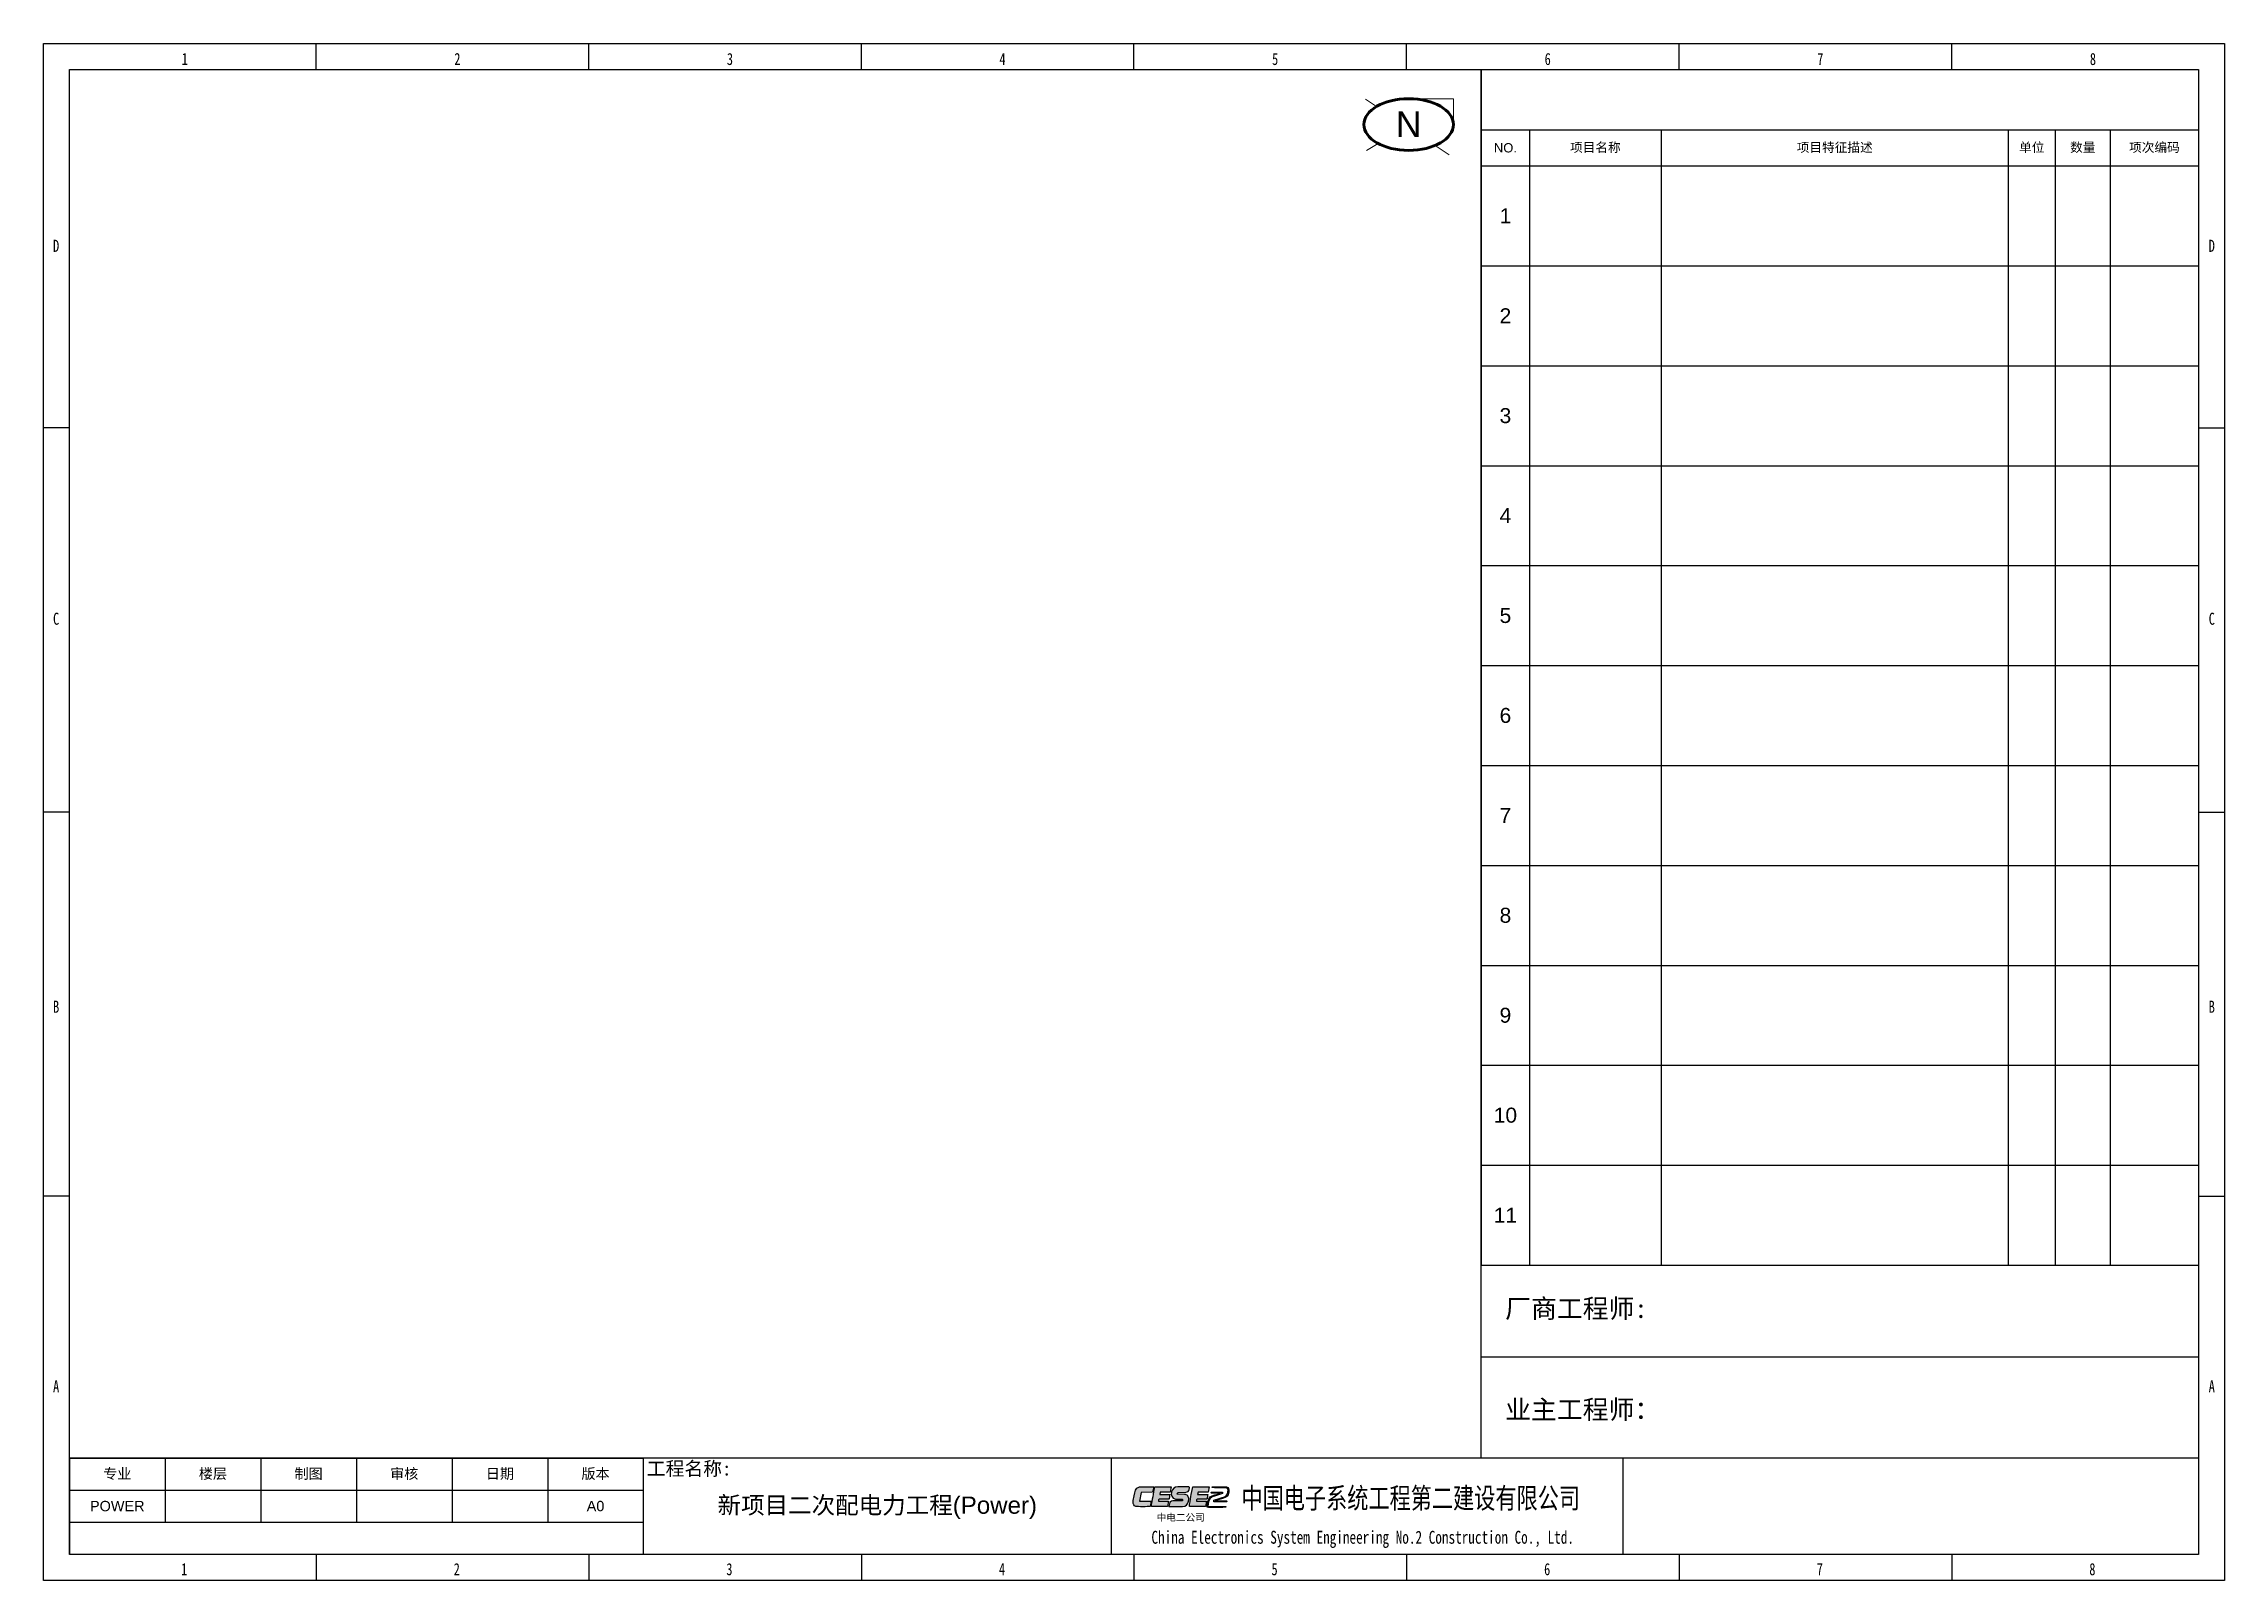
# Model space of a CAD drawing. Header units: millimetres. Extents: x 0 to 126519, y -89189 to 0.
import ezdxf
from ezdxf.enums import TextEntityAlignment as Align

# ---------------------------------------------------------------- set-up
doc = ezdxf.new("R2010")
doc.units = ezdxf.units.MM
doc.layers.add('SYMS', color=7, linetype='Continuous')
doc.layers.add('平面', color=7, linetype='Continuous')
doc.layers.add('图层1', color=7, linetype='Continuous', lineweight=60)
doc.styles.add('SONGTI', font='', dxfattribs={"width": 0.75, "height": 360})
doc.styles.get("Standard").update_dxf_attribs({"font": 'arial.ttf'})
doc.styles.add('YQ_IDEN', font='')
doc.styles.get('SONGTI').set_extended_font_data('SimSun')
doc.styles.get('YQ_IDEN').set_extended_font_data('SimSun')

# ---------------------------------------------------------------- blocks, each defined once
blk = doc.blocks.new('xframe_v2')
at = {"true_color": 0x004ea2}
h = blk.add_hatch(color=154, dxfattribs=at)
h.dxf.hatch_style = 1
edge = h.paths.add_edge_path()
edge.add_spline(control_points=[(64329, -84072), (64369, -83996), (64388, -83847), (64402, -83760)], knot_values=[4, 4, 4, 4, 5, 5, 5, 5], degree=3, periodic=0)
edge.add_spline(control_points=[(64402, -83760), (64256, -83754), (63692, -83742), (63577, -83767)], knot_values=[5, 5, 5, 5, 6, 6, 6, 6], degree=3, periodic=0)
edge.add_spline(control_points=[(63577, -83767), (63334, -83822), (63317, -84023), (63268, -84285)], knot_values=[6, 6, 6, 6, 7, 7, 7, 7], degree=3, periodic=0)
edge.add_spline(control_points=[(63268, -84285), (63228, -84491), (63119, -84846), (63368, -84898)], knot_values=[7, 7, 7, 7, 8, 8, 8, 8], degree=3, periodic=0)
edge.add_spline(control_points=[(63368, -84898), (63470, -84919), (64063, -84912), (64191, -84903)], knot_values=[8, 8, 8, 8, 9, 9, 9, 9], degree=3, periodic=0)
edge.add_spline(control_points=[(64191, -84903), (64191, -84903), (64207, -84823), (64223, -84744)], knot_values=[0, 0, 0, 0, 0.5, 0.5, 0.5, 0.5], degree=3, periodic=0)
edge.add_spline(control_points=[(64223, -84744), (64239, -84664), (64255, -84585), (64255, -84585), (64255, -84585), (64087, -84585), (63919, -84585)], knot_values=[0.5, 0.5, 0.5, 0.5, 1, 1, 1, 1.5, 1.5, 1.5, 1.5], degree=3, periodic=0)
edge.add_spline(control_points=[(63919, -84585), (63751, -84585), (63583, -84585), (63583, -84585), (63583, -84585), (63605, -84459), (63627, -84332)], knot_values=[1.5, 1.5, 1.5, 1.5, 2, 2, 2, 2.5, 2.5, 2.5, 2.5], degree=3, periodic=0)
edge.add_spline(control_points=[(63627, -84332), (63649, -84206), (63671, -84080), (63671, -84080), (63671, -84080), (64329, -84072), (64329, -84072)], knot_values=[2.5, 2.5, 2.5, 2.5, 3, 3, 3, 4, 4, 4, 4], degree=3, periodic=0)
edge = h.paths.add_edge_path()
edge.add_spline(control_points=[(65065, -84066), (65210, -84065), (65356, -84065), (65356, -84065), (65356, -84065), (65373, -83988), (65390, -83912)], knot_values=[10.5, 10.5, 10.5, 10.5, 11, 11, 11, 11.5, 11.5, 11.5, 11.5], degree=3, periodic=0)
edge.add_spline(control_points=[(65390, -83912), (65408, -83835), (65425, -83759), (65425, -83759), (65425, -83759), (64474, -83758), (64474, -83758)], knot_values=[11.5, 11.5, 11.5, 11.5, 12, 12, 12, 13, 13, 13, 13], degree=3, periodic=0)
edge.add_spline(control_points=[(64474, -83758), (64439, -83821), (64378, -84248), (64365, -84324)], knot_values=[13, 13, 13, 13, 14, 14, 14, 14], degree=3, periodic=0)
edge.add_spline(control_points=[(64365, -84324), (64341, -84456), (64267, -84794), (64270, -84908)], knot_values=[14, 14, 14, 14, 15, 15, 15, 15], degree=3, periodic=0)
edge.add_spline(control_points=[(64270, -84908), (64270, -84908), (64506, -84907), (64741, -84907)], knot_values=[0, 0, 0, 0, 0.5, 0.5, 0.5, 0.5], degree=3, periodic=0)
edge.add_spline(control_points=[(64741, -84907), (64976, -84907), (65212, -84907), (65212, -84907), (65212, -84907), (65226, -84827), (65240, -84746)], knot_values=[0.5, 0.5, 0.5, 0.5, 1, 1, 1, 1.5, 1.5, 1.5, 1.5], degree=3, periodic=0)
edge.add_spline(control_points=[(65240, -84746), (65254, -84666), (65268, -84585), (65268, -84585), (65268, -84585), (64683, -84585), (64683, -84585)], knot_values=[1.5, 1.5, 1.5, 1.5, 2, 2, 2, 3, 3, 3, 3], degree=3, periodic=0)
edge.add_spline(control_points=[(64683, -84585), (64688, -84447), (64675, -84467), (64938, -84467), (64938, -84467), (65272, -84468), (65272, -84468)], knot_values=[3, 3, 3, 3, 4, 4, 4, 5, 5, 5, 5], degree=3, periodic=0)
edge.add_spline(control_points=[(65272, -84468), (65315, -84439), (65284, -84479), (65305, -84419)], knot_values=[5, 5, 5, 5, 6, 6, 6, 6], degree=3, periodic=0)
edge.add_spline(control_points=[(65305, -84419), (65307, -84412), (65315, -84356), (65317, -84346)], knot_values=[6, 6, 6, 6, 7, 7, 7, 7], degree=3, periodic=0)
edge.add_spline(control_points=[(65317, -84346), (65324, -84298), (65334, -84253), (65335, -84200), (65335, -84200), (65189, -84200), (65042, -84200)], knot_values=[7, 7, 7, 7, 8, 8, 8, 8.5, 8.5, 8.5, 8.5], degree=3, periodic=0)
edge.add_spline(control_points=[(65042, -84200), (64896, -84200), (64750, -84200), (64750, -84200), (64750, -84200), (64756, -84167), (64762, -84134)], knot_values=[8.5, 8.5, 8.5, 8.5, 9, 9, 9, 9.5, 9.5, 9.5, 9.5], degree=3, periodic=0)
edge.add_spline(control_points=[(64762, -84134), (64768, -84101), (64774, -84068), (64774, -84068), (64774, -84068), (64919, -84067), (65065, -84066)], knot_values=[9.5, 9.5, 9.5, 9.5, 10, 10, 10, 10.5, 10.5, 10.5, 10.5], degree=3, periodic=0)
h.paths.add_polyline_path([(66462, -83908, -0.3534881), (66271, -84072), (65833, -84084, 0.3306045), (65786, -84121), (65767, -84194), (66184, -84197, -0.4501956), (66440, -84490), (66427, -84589, -0.3771554), (66070, -84903), (65288, -84903), (65313, -84742, -0.3692639), (65510, -84573), (66073, -84573), (66082, -84532, 0.474495), (66032, -84472), (65724, -84473, -0.4746898), (65429, -84114), (65442, -84049, -0.3574064), (65795, -83760), (66067, -83760), (66430, -83760, -0.4142136), (66480, -83810), (66480, -83810)])
edge = h.paths.add_edge_path()
edge.add_spline(control_points=[(67592, -83912), (67609, -83835), (67627, -83759), (67627, -83759), (67627, -83759), (66675, -83758), (66675, -83758)], knot_values=[11.5, 11.5, 11.5, 11.5, 12, 12, 12, 13, 13, 13, 13], degree=3, periodic=0)
edge.add_spline(control_points=[(66675, -83758), (66640, -83821), (66580, -84248), (66566, -84324)], knot_values=[13, 13, 13, 13, 14, 14, 14, 14], degree=3, periodic=0)
edge.add_spline(control_points=[(66566, -84324), (66542, -84456), (66469, -84794), (66472, -84908)], knot_values=[14, 14, 14, 14, 15, 15, 15, 15], degree=3, periodic=0)
edge.add_spline(control_points=[(66472, -84908), (66472, -84908), (66707, -84907), (66943, -84907)], knot_values=[0, 0, 0, 0, 0.5, 0.5, 0.5, 0.5], degree=3, periodic=0)
edge.add_spline(control_points=[(66943, -84907), (67178, -84907), (67413, -84907), (67413, -84907), (67413, -84907), (67427, -84827), (67441, -84746)], knot_values=[0.5, 0.5, 0.5, 0.5, 1, 1, 1, 1.5, 1.5, 1.5, 1.5], degree=3, periodic=0)
edge.add_spline(control_points=[(67441, -84746), (67455, -84666), (67469, -84585), (67469, -84585), (67469, -84585), (66885, -84585), (66885, -84585)], knot_values=[1.5, 1.5, 1.5, 1.5, 2, 2, 2, 3, 3, 3, 3], degree=3, periodic=0)
edge.add_spline(control_points=[(66885, -84585), (66890, -84447), (66876, -84467), (67140, -84467), (67140, -84467), (67473, -84468), (67473, -84468)], knot_values=[3, 3, 3, 3, 4, 4, 4, 5, 5, 5, 5], degree=3, periodic=0)
edge.add_spline(control_points=[(67473, -84468), (67517, -84439), (67486, -84479), (67506, -84419)], knot_values=[5, 5, 5, 5, 6, 6, 6, 6], degree=3, periodic=0)
edge.add_spline(control_points=[(67506, -84419), (67509, -84412), (67517, -84356), (67518, -84346)], knot_values=[6, 6, 6, 6, 7, 7, 7, 7], degree=3, periodic=0)
edge.add_spline(control_points=[(67518, -84346), (67525, -84298), (67536, -84253), (67536, -84200), (67536, -84200), (67390, -84200), (67244, -84200)], knot_values=[7, 7, 7, 7, 8, 8, 8, 8.5, 8.5, 8.5, 8.5], degree=3, periodic=0)
edge.add_spline(control_points=[(67244, -84200), (67098, -84200), (66951, -84200), (66951, -84200), (66951, -84200), (66957, -84167), (66963, -84134)], knot_values=[8.5, 8.5, 8.5, 8.5, 9, 9, 9, 9.5, 9.5, 9.5, 9.5], degree=3, periodic=0)
edge.add_spline(control_points=[(66963, -84134), (66969, -84101), (66975, -84068), (66975, -84068), (66975, -84068), (67121, -84067), (67266, -84066)], knot_values=[9.5, 9.5, 9.5, 9.5, 10, 10, 10, 10.5, 10.5, 10.5, 10.5], degree=3, periodic=0)
edge.add_spline(control_points=[(67266, -84066), (67412, -84065), (67557, -84065), (67557, -84065), (67557, -84065), (67575, -83988), (67592, -83912)], knot_values=[10.5, 10.5, 10.5, 10.5, 11, 11, 11, 11.5, 11.5, 11.5, 11.5], degree=3, periodic=0)
edge = h.paths.add_edge_path()
edge.add_spline(control_points=[(68753, -84068), (68821, -83659), (68591, -83768), (67941, -83758)], knot_values=[12, 12, 12, 12, 13, 13, 13, 13], degree=3, periodic=0)
edge.add_spline(control_points=[(67941, -83758), (67925, -83758), (67863, -83756), (67852, -83757)], knot_values=[13, 13, 13, 13, 14, 14, 14, 14], degree=3, periodic=0)
edge.add_spline(control_points=[(67852, -83757), (67745, -83770), (67824, -83751), (67788, -83793)], knot_values=[14, 14, 14, 14, 15, 15, 15, 15], degree=3, periodic=0)
edge.add_spline(control_points=[(67788, -83793), (67788, -83793), (67813, -83804), (67813, -83804)], knot_values=[0, 0, 0, 0, 1, 1, 1, 1], degree=3, periodic=0)
edge.add_spline(control_points=[(67813, -83804), (67880, -83821), (68315, -83811), (68391, -83811)], knot_values=[1, 1, 1, 1, 2, 2, 2, 2], degree=3, periodic=0)
edge.add_spline(control_points=[(68391, -83811), (68670, -83812), (68758, -83779), (68694, -84096)], knot_values=[2, 2, 2, 2, 3, 3, 3, 3], degree=3, periodic=0)
edge.add_spline(control_points=[(68694, -84096), (68649, -84322), (68576, -84315), (68370, -84382)], knot_values=[3, 3, 3, 3, 4, 4, 4, 4], degree=3, periodic=0)
edge.add_spline(control_points=[(68370, -84382), (68218, -84431), (68048, -84494), (67897, -84533), (67897, -84533), (67897, -84558), (67898, -84582)], knot_values=[4, 4, 4, 4, 5, 5, 5, 5.5, 5.5, 5.5, 5.5], degree=3, periodic=0)
edge.add_spline(control_points=[(67898, -84582), (67898, -84606), (67898, -84631), (67898, -84631), (67898, -84631), (68567, -84633), (68567, -84633)], knot_values=[5.5, 5.5, 5.5, 5.5, 6, 6, 6, 7, 7, 7, 7], degree=3, periodic=0)
edge.add_spline(control_points=[(68567, -84633), (68639, -84630), (68618, -84644), (68643, -84606)], knot_values=[7, 7, 7, 7, 8, 8, 8, 8], degree=3, periodic=0)
edge.add_spline(control_points=[(68643, -84606), (68623, -84573), (68672, -84577), (68493, -84579), (68493, -84579), (67961, -84574), (67961, -84574)], knot_values=[8, 8, 8, 8, 9, 9, 9, 10, 10, 10, 10], degree=3, periodic=0)
edge.add_spline(control_points=[(67961, -84574), (68075, -84518), (68313, -84459), (68445, -84413)], knot_values=[10, 10, 10, 10, 11, 11, 11, 11], degree=3, periodic=0)
edge.add_spline(control_points=[(68445, -84413), (68666, -84336), (68709, -84328), (68753, -84068)], knot_values=[11, 11, 11, 11, 12, 12, 12, 12], degree=3, periodic=0)
edge = h.paths.add_edge_path()
edge.add_spline(control_points=[(67792, -84341), (67918, -84290), (68307, -84195), (68386, -84142), (68386, -84142), (68386, -84125), (68386, -84109)], knot_values=[8, 8, 8, 8, 9, 9, 9, 9.5, 9.5, 9.5, 9.5], degree=3, periodic=0)
edge.add_spline(control_points=[(68386, -84109), (68386, -84092), (68387, -84076), (68387, -84076), (68387, -84076), (67883, -84074), (67883, -84074)], knot_values=[9.5, 9.5, 9.5, 9.5, 10, 10, 10, 11, 11, 11, 11], degree=3, periodic=0)
edge.add_spline(control_points=[(67883, -84074), (67861, -84073), (67814, -84071), (67795, -84072)], knot_values=[11, 11, 11, 11, 12, 12, 12, 12], degree=3, periodic=0)
edge.add_spline(control_points=[(67795, -84072), (67698, -84081), (67764, -84079), (67737, -84098)], knot_values=[12, 12, 12, 12, 13, 13, 13, 13], degree=3, periodic=0)
edge.add_spline(control_points=[(67737, -84098), (67750, -84123), (67742, -84127), (67838, -84126), (67838, -84126), (68257, -84130), (68257, -84130)], knot_values=[0, 0, 0, 0, 1, 1, 1, 2, 2, 2, 2], degree=3, periodic=0)
edge.add_spline(control_points=[(68257, -84130), (68097, -84200), (67793, -84245), (67679, -84344)], knot_values=[2, 2, 2, 2, 3, 3, 3, 3], degree=3, periodic=0)
edge.add_spline(control_points=[(67679, -84344), (67547, -84458), (67483, -84765), (67498, -84947)], knot_values=[3, 3, 3, 3, 4, 4, 4, 4], degree=3, periodic=0)
edge.add_spline(control_points=[(67498, -84947), (67624, -84952), (68536, -84962), (68584, -84940)], knot_values=[4, 4, 4, 4, 5, 5, 5, 5], degree=3, periodic=0)
edge.add_spline(control_points=[(68584, -84940), (68583, -84871), (68574, -84894), (68376, -84895), (68376, -84895), (67551, -84893), (67551, -84893)], knot_values=[5, 5, 5, 5, 6, 6, 6, 7, 7, 7, 7], degree=3, periodic=0)
edge.add_spline(control_points=[(67551, -84893), (67560, -84694), (67592, -84424), (67792, -84341)], knot_values=[7, 7, 7, 7, 8, 8, 8, 8], degree=3, periodic=0)
at = {"color": 7}
for p, q in [((0, 0), (126519, 0)), ((0, -89189), (0, 0)), ((15815, -1500), (15815, 0)), ((31630, -1500), (31630, 0)), ((47445, -1500), (47445, 0)), ((63259, -1500), (63259, 0)), ((79074, -1500), (79074, 0)), ((94889, -1500), (94889, 0)), ((110704, -1500), (110704, 0)), ((126519, 0), (126519, -89189)), ((1500, -1500), (125019, -1500)), ((1500, -87689), (1500, -1500)), ((83403, -82101), (83403, -1500)), ((125019, -1500), (125019, -87689)), ((1500, -22297), (0, -22297)), ((125019, -22297), (126519, -22297)), ((1500, -44595), (0, -44595)), ((125019, -44595), (126519, -44595)), ((1500, -66892), (0, -66892)), ((125019, -66892), (126519, -66892)), ((125019, -76238), (83403, -76238)), ((125019, -82101), (1500, -82101)), ((34793, -82101), (34793, -87689)), ((61941, -82101), (61941, -87689)), ((91616, -82101), (91616, -87689)), ((125019, -87689), (1500, -87689)), ((15815, -87689), (15815, -89189)), ((31630, -87689), (31630, -89189)), ((47445, -87689), (47445, -89189)), ((63259, -87689), (63259, -89189)), ((79074, -87689), (79074, -89189)), ((94889, -87689), (94889, -89189)), ((110704, -87689), (110704, -89189)), ((126519, -89189), (0, -89189))]:
    blk.add_line(p, q, dxfattribs=at)
at = {"color": 7, "lineweight": 5}
blk.add_line((81796, -4698), (81796, -3197), dxfattribs=at)
for points in [[(77334, -3650), (76695, -3224)], [(79195, -3197), (81796, -3197)], [(76743, -6209), (77431, -5801)], [(81538, -6449), (80738, -5917)]]:
    blk.add_lwpolyline(points, dxfattribs=at)
at = {"color": 154, "true_color": 0x004ea2}
for points in [[(66067, -83760), (65795, -83760, 0.3574064), (65442, -84049), (65429, -84114, 0.4746898), (65724, -84473), (66032, -84472, -0.474495), (66082, -84532), (66073, -84573), (65510, -84573, 0.3692639), (65313, -84742), (65288, -84903), (66070, -84903, 0.3771554), (66427, -84589), (66440, -84490, 0.4501956), (66184, -84197), (65767, -84194), (65786, -84121, -0.3306045), (65833, -84084), (66271, -84072, 0.3534881), (66462, -83908), (66480, -83810)], [(66480, -83810), (66480, -83810, 0.4142136), (66430, -83760), (66067, -83760)]]:
    blk.add_lwpolyline(points, format="xyb", dxfattribs=at)
for points, knots in [([(64191, -84903), (64191, -84903), (64255, -84585), (64255, -84585), (64255, -84585), (63583, -84585), (63583, -84585), (63583, -84585), (63671, -84080), (63671, -84080), (63671, -84080), (64329, -84072), (64329, -84072), (64369, -83996), (64388, -83847), (64402, -83760), (64256, -83754), (63692, -83742), (63577, -83767), (63334, -83822), (63317, -84023), (63268, -84285), (63228, -84491), (63119, -84846), (63368, -84898), (63470, -84919), (64063, -84912), (64191, -84903)], [0, 0, 0, 0, 1, 1, 1, 2, 2, 2, 3, 3, 3, 4, 4, 4, 5, 5, 5, 6, 6, 6, 7, 7, 7, 8, 8, 8, 9, 9, 9, 9]), ([(64270, -84908), (64270, -84908), (65212, -84907), (65212, -84907), (65212, -84907), (65268, -84585), (65268, -84585), (65268, -84585), (64683, -84585), (64683, -84585), (64688, -84447), (64675, -84467), (64938, -84467), (64938, -84467), (65272, -84468), (65272, -84468), (65315, -84439), (65284, -84479), (65305, -84419), (65307, -84412), (65315, -84356), (65317, -84346), (65324, -84298), (65334, -84253), (65335, -84200), (65335, -84200), (64750, -84200), (64750, -84200), (64750, -84200), (64774, -84068), (64774, -84068), (64774, -84068), (65356, -84065), (65356, -84065), (65356, -84065), (65425, -83759), (65425, -83759), (65425, -83759), (64474, -83758), (64474, -83758), (64439, -83821), (64378, -84248), (64365, -84324), (64341, -84456), (64267, -84794), (64270, -84908)], [0, 0, 0, 0, 1, 1, 1, 2, 2, 2, 3, 3, 3, 4, 4, 4, 5, 5, 5, 6, 6, 6, 7, 7, 7, 8, 8, 8, 9, 9, 9, 10, 10, 10, 11, 11, 11, 12, 12, 12, 13, 13, 13, 14, 14, 14, 15, 15, 15, 15]), ([(66472, -84908), (66472, -84908), (67413, -84907), (67413, -84907), (67413, -84907), (67469, -84585), (67469, -84585), (67469, -84585), (66885, -84585), (66885, -84585), (66890, -84447), (66876, -84467), (67140, -84467), (67140, -84467), (67473, -84468), (67473, -84468), (67517, -84439), (67486, -84479), (67506, -84419), (67509, -84412), (67517, -84356), (67518, -84346), (67525, -84298), (67536, -84253), (67536, -84200), (67536, -84200), (66951, -84200), (66951, -84200), (66951, -84200), (66975, -84068), (66975, -84068), (66975, -84068), (67557, -84065), (67557, -84065), (67557, -84065), (67627, -83759), (67627, -83759), (67627, -83759), (66675, -83758), (66675, -83758), (66640, -83821), (66580, -84248), (66566, -84324), (66542, -84456), (66469, -84794), (66472, -84908)], [0, 0, 0, 0, 1, 1, 1, 2, 2, 2, 3, 3, 3, 4, 4, 4, 5, 5, 5, 6, 6, 6, 7, 7, 7, 8, 8, 8, 9, 9, 9, 10, 10, 10, 11, 11, 11, 12, 12, 12, 13, 13, 13, 14, 14, 14, 15, 15, 15, 15]), ([(67737, -84098), (67750, -84123), (67742, -84127), (67838, -84126), (67838, -84126), (68257, -84130), (68257, -84130), (68097, -84200), (67793, -84245), (67679, -84344), (67547, -84458), (67483, -84765), (67498, -84947), (67624, -84952), (68536, -84962), (68584, -84940), (68583, -84871), (68574, -84894), (68376, -84895), (68376, -84895), (67551, -84893), (67551, -84893), (67560, -84694), (67592, -84424), (67792, -84341), (67918, -84290), (68307, -84195), (68386, -84142), (68386, -84142), (68387, -84076), (68387, -84076), (68387, -84076), (67883, -84074), (67883, -84074), (67861, -84073), (67814, -84071), (67795, -84072), (67698, -84081), (67764, -84079), (67737, -84098)], [0, 0, 0, 0, 1, 1, 1, 2, 2, 2, 3, 3, 3, 4, 4, 4, 5, 5, 5, 6, 6, 6, 7, 7, 7, 8, 8, 8, 9, 9, 9, 10, 10, 10, 11, 11, 11, 12, 12, 12, 13, 13, 13, 13]), ([(67788, -83793), (67788, -83793), (67813, -83804), (67813, -83804), (67880, -83821), (68315, -83811), (68391, -83811), (68670, -83812), (68758, -83779), (68694, -84096), (68649, -84322), (68576, -84315), (68370, -84382), (68218, -84431), (68048, -84494), (67897, -84533), (67897, -84533), (67898, -84631), (67898, -84631), (67898, -84631), (68567, -84633), (68567, -84633), (68639, -84630), (68618, -84644), (68643, -84606), (68623, -84573), (68672, -84577), (68493, -84579), (68493, -84579), (67961, -84574), (67961, -84574), (68075, -84518), (68313, -84459), (68445, -84413), (68666, -84336), (68709, -84328), (68753, -84068), (68821, -83659), (68591, -83768), (67941, -83758), (67925, -83758), (67863, -83756), (67852, -83757), (67745, -83770), (67824, -83751), (67788, -83793)], [0, 0, 0, 0, 1, 1, 1, 2, 2, 2, 3, 3, 3, 4, 4, 4, 5, 5, 5, 6, 6, 6, 7, 7, 7, 8, 8, 8, 9, 9, 9, 10, 10, 10, 11, 11, 11, 12, 12, 12, 13, 13, 13, 14, 14, 14, 15, 15, 15, 15])]:
    blk.add_open_spline(points, degree=3, knots=knots, dxfattribs=at)
at = {"layer": '图层1'}
blk.add_ellipse((79195, -4698), major_axis=(2601, 0), ratio=0.5771429, dxfattribs=at)
at = {"color": 7, "style": 'SONGTI', "width": 0.75}
for s, p in [('1', (8010, -1242)), ('2', (23825, -1242)), ('3', (39639, -1242)), ('4', (55454, -1242)), ('5', (71269, -1242)), ('6', (87084, -1242)), ('7', (102899, -1242)), ('8', (118714, -1242)), ('D', (547, -12085)), ('D', (125609, -12085)), ('C', (547, -33728)), ('C', (125609, -33728)), ('B', (547, -56246)), ('B', (125609, -56246)), ('A', (547, -78269)), ('A', (125609, -78269)), ('1', (7977, -88888)), ('2', (23792, -88888)), ('3', (39606, -88888)), ('4', (55421, -88888)), ('5', (71236, -88888)), ('6', (87051, -88888)), ('7', (102866, -88888)), ('8', (118681, -88888))]:
    blk.add_text(s, height=700, dxfattribs=at).set_placement(p)
at = {"color": 7, "style": 'YQ_IDEN'}
for s, p in [('厂商工程师:', (84790, -73959)), ('业主工程师：', (84790, -79822))]:
    blk.add_text(s, height=1100, dxfattribs=at).set_placement(p)
blk.add_text('工程名称:', height=800, dxfattribs=at).set_placement((34993, -82301), align=Align.TOP_LEFT)
blk.add_attdef('MACHINEID-DEVICE', text='', height=2000).set_placement((2500, -3000), align=Align.MIDDLE_LEFT)
at = {"lineweight": 30, "flags": 104}
blk.add_attdef('CABLE_INFO', text='', height=800, dxfattribs=at).set_placement((2301, -79236), align=Align.TOP_LEFT)
for tag, height, p in [('PROJECT_NAME', 1000, (48367, -84895)), ('MACHINEID-POWER', 1500, (108317, -84895))]:
    blk.add_attdef(tag, text='', height=height).set_placement(p, align=Align.MIDDLE)
at = {"layer": 'SYMS', "style": 'SONGTI', "width": 0.75}
blk.add_text('China Electronics System Engineering No.2 Construction Co., Ltd.', height=750.75, dxfattribs=at).set_placement((64270, -87061))
at = {"layer": '图层1', "insert": (77356, -3940), "char_height": 1486.1, "width": 3677.84, "attachment_point": 1}
blk.add_mtext('\\pxqc;N', dxfattribs=at)
at = {"layer": '平面', "style": 'SONGTI', "width": 0.75}
blk.add_text('中国电子系统工程第二建设有限公司', height=1200, dxfattribs=at).set_placement((69493, -85013))
at = {"layer": '平面', "color": 154, "true_color": 0x004ea2, "insert": (64569, -85335), "char_height": 400, "width": 31791.18, "attachment_point": 1, "style": 'SONGTI'}
blk.add_mtext('{\\W1;中电二公司}', dxfattribs=at)
blk = doc.blocks.new('*T1')
at = {"color": 0, "linetype": 'ByBlock', "lineweight": -2, "transparency": 16777216}
for p, q in [((0, 0), (41616, 0)), ((0, 0), (0, -69395)), ((41616, 0), (41616, -69395)), ((0, -3507), (41616, -3507)), ((2809, -3507), (2809, -69395)), ((10438, -3507), (10438, -69395)), ((30576, -3507), (30576, -69395)), ((33303, -3507), (33303, -69395)), ((36498, -3507), (36498, -69395)), ((0, -5595), (41616, -5595)), ((0, -11395), (41616, -11395)), ((0, -17195), (41616, -17195)), ((0, -22995), (41616, -22995)), ((0, -28795), (41616, -28795)), ((0, -34595), (41616, -34595)), ((0, -40395), (41616, -40395)), ((0, -46195), (41616, -46195)), ((0, -51995), (41616, -51995)), ((0, -57795), (41616, -57795)), ((0, -63595), (41616, -63595)), ((0, -69395), (41616, -69395))]:
    blk.add_line(p, q, dxfattribs=at)
at = {"color": 0, "transparency": 16777216, "attachment_point": 5}
for s, insert, char_height, width in [('NO.', (1404, -4551), 538.6, 2227.9), ('{\\fSimSun|b0|i0|c134|p2;项目名称}', (6623, -4551), 538.58, 7049.19), ('{\\fSimSun|b0|i0|c134|p2;项目特征描述}', (20507, -4551), 538.58, 19557.3), ('{\\fSimSun|b0|i0|c134|p2;单位}', (31940, -4551), 538.58, 2146.05), ('{\\fSimSun|b0|i0|c134|p2;数量}', (34901, -4551), 538.58, 2614.43), ('{\\fSimSun|b0|i0|c134|p2;项次编码}', (39057, -4551), 538.58, 4537.1), ('1', (1404, -8495), 871, 2227.9), ('2', (1404, -14295), 871, 2227.9), ('3', (1404, -20095), 871, 2227.9), ('4', (1404, -25895), 871, 2227.9), ('5', (1404, -31695), 871, 2227.9), ('6', (1404, -37495), 871, 2227.9), ('7', (1404, -43295), 871, 2227.9), ('8', (1404, -49095), 871, 2227.9), ('9', (1404, -54895), 871, 2227.9), ('10', (1404, -60695), 871, 2227.9), ('11', (1404, -66495), 871, 2227.9)]:
    blk.add_mtext(s, dxfattribs=dict(at, insert=insert, char_height=char_height, width=width))
blk = doc.blocks.new('*T2')
at = {"color": 0, "linetype": 'ByBlock', "lineweight": -2, "transparency": 16777216}
for p, q in [((0, 0), (33293, 0)), ((0, 0), (0, -5556)), ((5549, 0), (5549, -3704)), ((11098, 0), (11098, -3704)), ((16646, 0), (16646, -3704)), ((22195, 0), (22195, -3704)), ((27744, 0), (27744, -3704)), ((33293, 0), (33293, -5556)), ((0, -1852), (33293, -1852)), ((0, -3704), (33293, -3704)), ((0, -5556), (33293, -5556))]:
    blk.add_line(p, q, dxfattribs=at)
at = {"color": 0, "transparency": 16777216, "char_height": 600, "width": 4968.17, "attachment_point": 5}
for s, insert in [('{\\fSimSun|b0|i0|c134|p2;专业}', (2774, -926)), ('楼层', (8323, -926)), ('制图', (13872, -926)), ('审核', (19421, -926)), ('日期', (24970, -926)), ('版本', (30519, -926)), ('POWER', (2774, -2778)), ('A0', (30519, -2778))]:
    blk.add_mtext(s, dxfattribs=dict(at, insert=insert))

msp = doc.modelspace()

# ---------------------------------------------------------------- block references
ref = msp.add_blockref('xframe_v2', (0, 0))
ref.add_attrib('PROJECT_NAME', '新项目二次配电力工程(Power)', dxfattribs={"height": 1000}).set_placement((48367, -84895), align=Align.MIDDLE)
for name, p in [('*T1', (83403, -1500)), ('*T2', (1500, -82101))]:
    msp.add_blockref(name, p)

doc.saveas('drawing.dxf')
